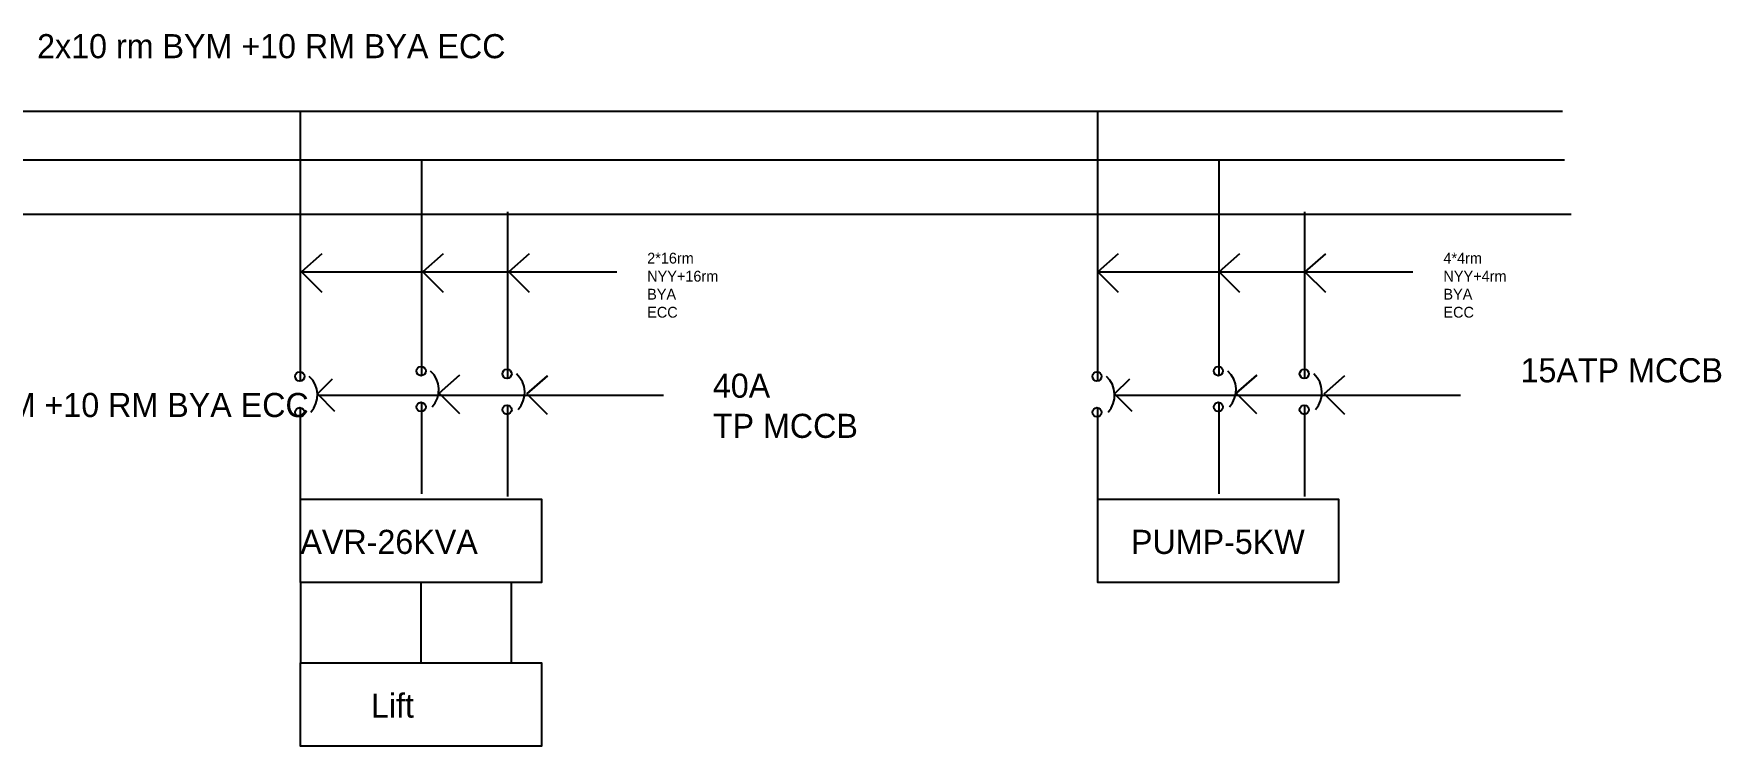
# Model space of a CAD drawing. Header units: inches. Extents: x -1005 to 2944, y -1440 to 1224.
# Drawn here: x 2058 to 2944, y -1411 to -1037 of the extents above; entities that cross this region are included whole.
import ezdxf

# ---------------------------------------------------------------- set-up
doc = ezdxf.new("R2010")
doc.units = ezdxf.units.IN
doc.header["$LTSCALE"] = 30
doc.header["$MEASUREMENT"] = 0
doc.layers.add('Esdb  c', color=54, linetype='Continuous')
doc.layers.add('wire size', color=132, linetype='Continuous')

msp = doc.modelspace()

# ---------------------------------------------------------------- linework, layer by layer
at = {"layer": 'Esdb  c', "color": 1}
msp.add_line((1365.94, -1077.35), (2860.82, -1077.35), dxfattribs=at)
at = {"layer": 'Esdb  c'}
for p, q in [((2198.32, -1218.99), (2198.32, -1077.35)), ((2616.82, -1218.99), (2616.82, -1077.35)), ((2262.03, -1216.18), (2262.03, -1102.93)), ((2680.53, -1216.18), (2680.53, -1102.93)), ((2198.32, -1218.99), (2198.32, -1131.47)), ((2307.15, -1217.64), (2307.15, -1130.12)), ((2616.82, -1218.99), (2616.82, -1131.47)), ((2725.65, -1217.64), (2725.65, -1130.12)), ((2207.24, -1225.81), (2215.23, -1217.82)), ((2271.1, -1225.39), (2281.88, -1215.92)), ((2281.88, -1215.92), (2271.1, -1225.39)), ((2317.16, -1225.69), (2327.95, -1216.22)), ((2327.95, -1216.22), (2317.16, -1225.69)), ((2625.74, -1225.81), (2633.73, -1217.82)), ((2689.6, -1225.39), (2700.38, -1215.92)), ((2700.38, -1215.92), (2689.6, -1225.39)), ((2735.66, -1225.69), (2746.45, -1216.22)), ((2746.45, -1216.22), (2735.66, -1225.69)), ((2207.24, -1225.81), (2216.19, -1234.76)), ((2207.25, -1226.38), (2388.82, -1226.38)), ((2262.03, -1278.24), (2262.03, -1230.22)), ((2271.1, -1225.39), (2281.77, -1236.06)), ((2317.16, -1225.69), (2327.83, -1236.36)), ((2625.74, -1225.81), (2634.69, -1234.76)), ((2625.75, -1226.38), (2807.32, -1226.38)), ((2680.53, -1278.24), (2680.53, -1230.22)), ((2689.6, -1225.39), (2700.27, -1236.06)), ((2735.66, -1225.69), (2746.33, -1236.36)), ((2198.32, -1281.05), (2198.32, -1233.02)), ((2198.32, -1281.05), (2198.32, -1233.02)), ((2307.15, -1279.7), (2307.15, -1231.67)), ((2616.82, -1281.05), (2616.82, -1233.02)), ((2616.82, -1281.05), (2616.82, -1233.02)), ((2725.65, -1279.7), (2725.65, -1231.67)), ((2198.32, -1324.77), (2198.32, -1367)), ((2261.57, -1324.77), (2261.57, -1367)), ((2309, -1324.77), (2309, -1367))]:
    msp.add_line(p, q, dxfattribs=at)
at = {"layer": 'Esdb  c', "color": 2}
msp.add_line((1364.78, -1102.93), (2861.82, -1102.93), dxfattribs=at)
at = {"layer": 'Esdb  c', "color": 5}
msp.add_line((1366.35, -1131.47), (2865.32, -1131.47), dxfattribs=at)
at = {"layer": 'Esdb  c', "color": 0}
for points in [[(2198.32, -1281.05), (2324.82, -1281.05), (2324.82, -1324.77), (2198.32, -1324.77)], [(2616.82, -1281.05), (2743.32, -1281.05), (2743.32, -1324.77), (2616.82, -1324.77)], [(2198.32, -1367), (2324.82, -1367), (2324.82, -1410.72), (2198.32, -1410.72)]]:
    msp.add_lwpolyline(points, close=True, dxfattribs=at)
at = {"layer": 'Esdb  c'}
for centre in [(2261.66, -1213.78), (2306.78, -1215.24), (2680.16, -1213.78), (2725.28, -1215.24), (2197.96, -1216.59), (2197.96, -1216.59), (2616.46, -1216.59), (2616.46, -1216.59), (2261.66, -1232.62), (2680.16, -1232.62), (2197.96, -1235.42), (2197.96, -1235.42), (2306.78, -1234.07), (2616.46, -1235.42), (2616.46, -1235.42), (2725.28, -1234.07)]:
    msp.add_circle(centre, 2.43, dxfattribs=at)
for centre in [(2194, -1226.38), (2194, -1226.38), (2257.71, -1223.58), (2302.83, -1225.03), (2612.5, -1226.38), (2612.5, -1226.38), (2676.21, -1223.58), (2721.33, -1225.03)]:
    msp.add_arc(centre, 13.25, 317.48535, 47.48535, dxfattribs=at)
at = {"layer": 'wire size'}
for p, q in [((2209.56, -1152.2), (2198.83, -1161.74)), ((2273.27, -1152.2), (2262.53, -1161.74)), ((2318.39, -1152.2), (2307.65, -1161.74)), ((2627.56, -1152.2), (2616.82, -1161.74)), ((2691.26, -1152.2), (2680.53, -1161.74)), ((2736.38, -1152.2), (2725.65, -1161.74)), ((2198.83, -1161.74), (2209.56, -1172.34)), ((2198.83, -1161.77), (2364.33, -1161.77)), ((2262.53, -1161.74), (2273.27, -1172.34)), ((2307.65, -1161.74), (2318.39, -1172.34)), ((2616.82, -1161.74), (2627.56, -1172.34)), ((2616.82, -1161.77), (2782.32, -1161.77)), ((2680.53, -1161.74), (2691.26, -1172.34)), ((2725.65, -1161.74), (2736.38, -1172.34))]:
    msp.add_line(p, q, dxfattribs=at)

# ---------------------------------------------------------------- texts
at = {"layer": 'Esdb  c', "attachment_point": 1}
for s, insert, char_height, width in [('2x10 rm BYM +10 RM BYA ECC', (2060.1, -1036.91), 12.6513, 259.8785), ('15ATP MCCB', (2838.82, -1207.03), 12.651, 259.8785), ('40A\\PTP MCCB', (2414.82, -1215.12), 12.651, 259.8785), ('AVR-26KVA', (2198.32, -1297.12), 12.651, 174.2397), ('PUMP-5KW', (2634.32, -1297.12), 12.651, 174.2397), ('Lift', (2235.32, -1383.07), 12.651, 174.2397)]:
    msp.add_mtext(s, dxfattribs=dict(at, insert=insert, char_height=char_height, width=width))
at = {"layer": 'wire size', "attachment_point": 1}
for s, insert, char_height, width in [('2*16rm NYY+16rm BYA ECC', (2380.33, -1151.67), 5.6772, 13.6809), ('4*4rm NYY+4rm BYA ECC', (2798.32, -1151.67), 5.6772, 13.6809), ('2x10 rm BYM +10 RM BYA ECC', (1956.82, -1225.27), 12.6513, 259.8785)]:
    msp.add_mtext(s, dxfattribs=dict(at, insert=insert, char_height=char_height, width=width))

doc.saveas('drawing.dxf')
